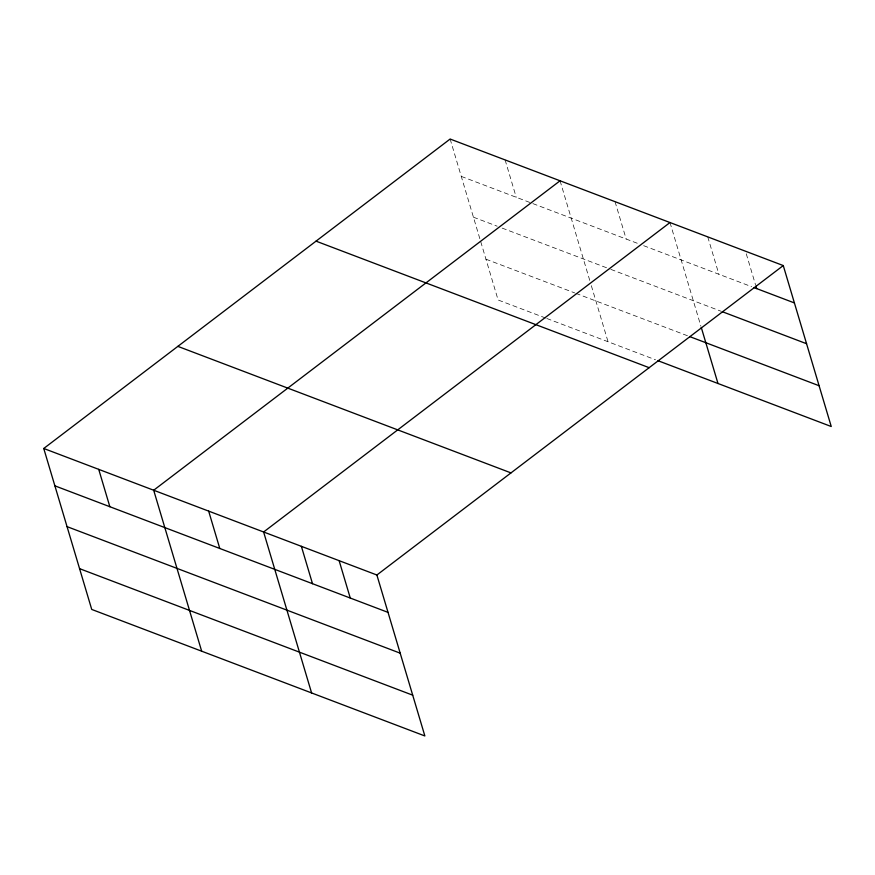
<?xml version="1.0" encoding="UTF-8"?>
<svg xmlns="http://www.w3.org/2000/svg" width="875" height="875" viewBox="0 0 875 875"><rect width="100%" height="100%" fill="white"/><g stroke="black" fill="none" stroke-linecap="round" stroke-linejoin="round"><path stroke-width="0.66" stroke-dasharray="4.38 3.28" d="M461.278 176.4L638.673 243.786M643.661 245.678L751.614 286.683M473.43 217.186L497.175 226.198M502.163 228.102L609.602 268.909M610.848 269.38L720.989 311.216M485.964 259.208L574.656 292.895M575.903 293.366L688.341 336.077M545.595 318.019L498.116 299.994L480.648 241.38M546.842 318.489L655.528 359.778M746.277 253.805L755.497 284.725M707.755 236.884L718.9 274.258M669.998 222.545L700.897 326.167M615.038 201.666L626.172 239.039M560.066 180.786L589.816 280.591M591.336 285.677L608.048 341.742M505.105 159.917L516.239 197.28M450.133 139.037L480.266 240.111"/><path stroke-width="1.31" d="M43.75 448.481L376.884 575.006L424.867 735.962L91.733 609.438L43.75 448.481L450.133 139.037L783.267 265.562L831.25 426.519L658.022 360.719M560.066 180.786L153.683 490.241L201.666 651.186M669.998 222.545L263.616 531.989L311.598 692.945M376.884 575.006L783.267 265.562M754.141 287.634L794.413 302.936M722.247 311.686L806.564 343.722M689.587 336.547L819.087 385.733M316.028 241.15L649.163 367.686M177.855 346.369L510.989 472.894M54.895 485.844L388.019 612.38M67.047 526.63L400.181 653.166M79.57 568.652L412.705 695.177M755.88 286.016L756.656 288.597M701.269 327.436L717.981 383.502M339.128 560.667L350.262 598.041M301.372 546.328L312.506 583.702M208.655 511.109L219.789 548.483M98.722 469.361L109.856 506.723"/></g></svg>
